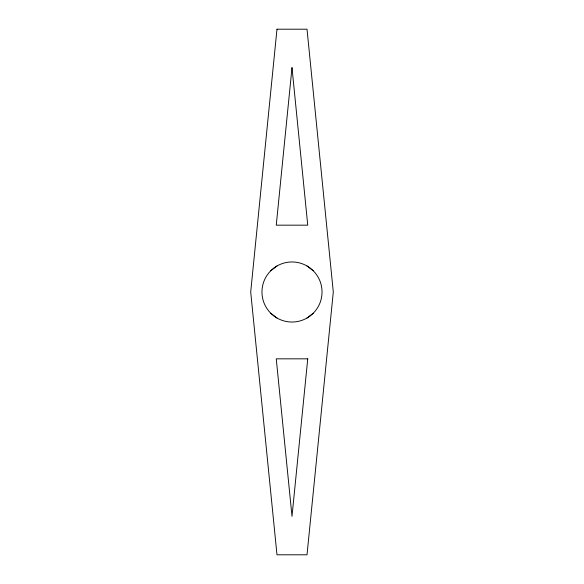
<?xml version="1.0" encoding="UTF-8"?>
<svg xmlns="http://www.w3.org/2000/svg" width="584" height="584" viewBox="0 0 584 584"><rect width="100%" height="100%" fill="white"/><g stroke="black" fill="none" stroke-linecap="round" stroke-linejoin="round"><path stroke-width="0.88" d="M270.764 270.764L276.984 265.99A30.032 30.032 0 0 1 322.032 292A30.032 30.032 0 0 1 276.984 318.01L270.764 313.236M307.016 318.01L313.236 313.236M307.016 265.99L313.236 270.764M276.984 318.01A30.032 30.032 0 0 1 276.984 265.99M276.984 29.2L250.704 292L276.984 554.8L307.016 554.8L333.296 292L307.016 29.2L276.984 29.2M292 67.678L276.254 225.161L307.746 225.161L292 67.678M307.746 358.839L292 516.322L276.254 358.839L307.746 358.839"/></g></svg>
